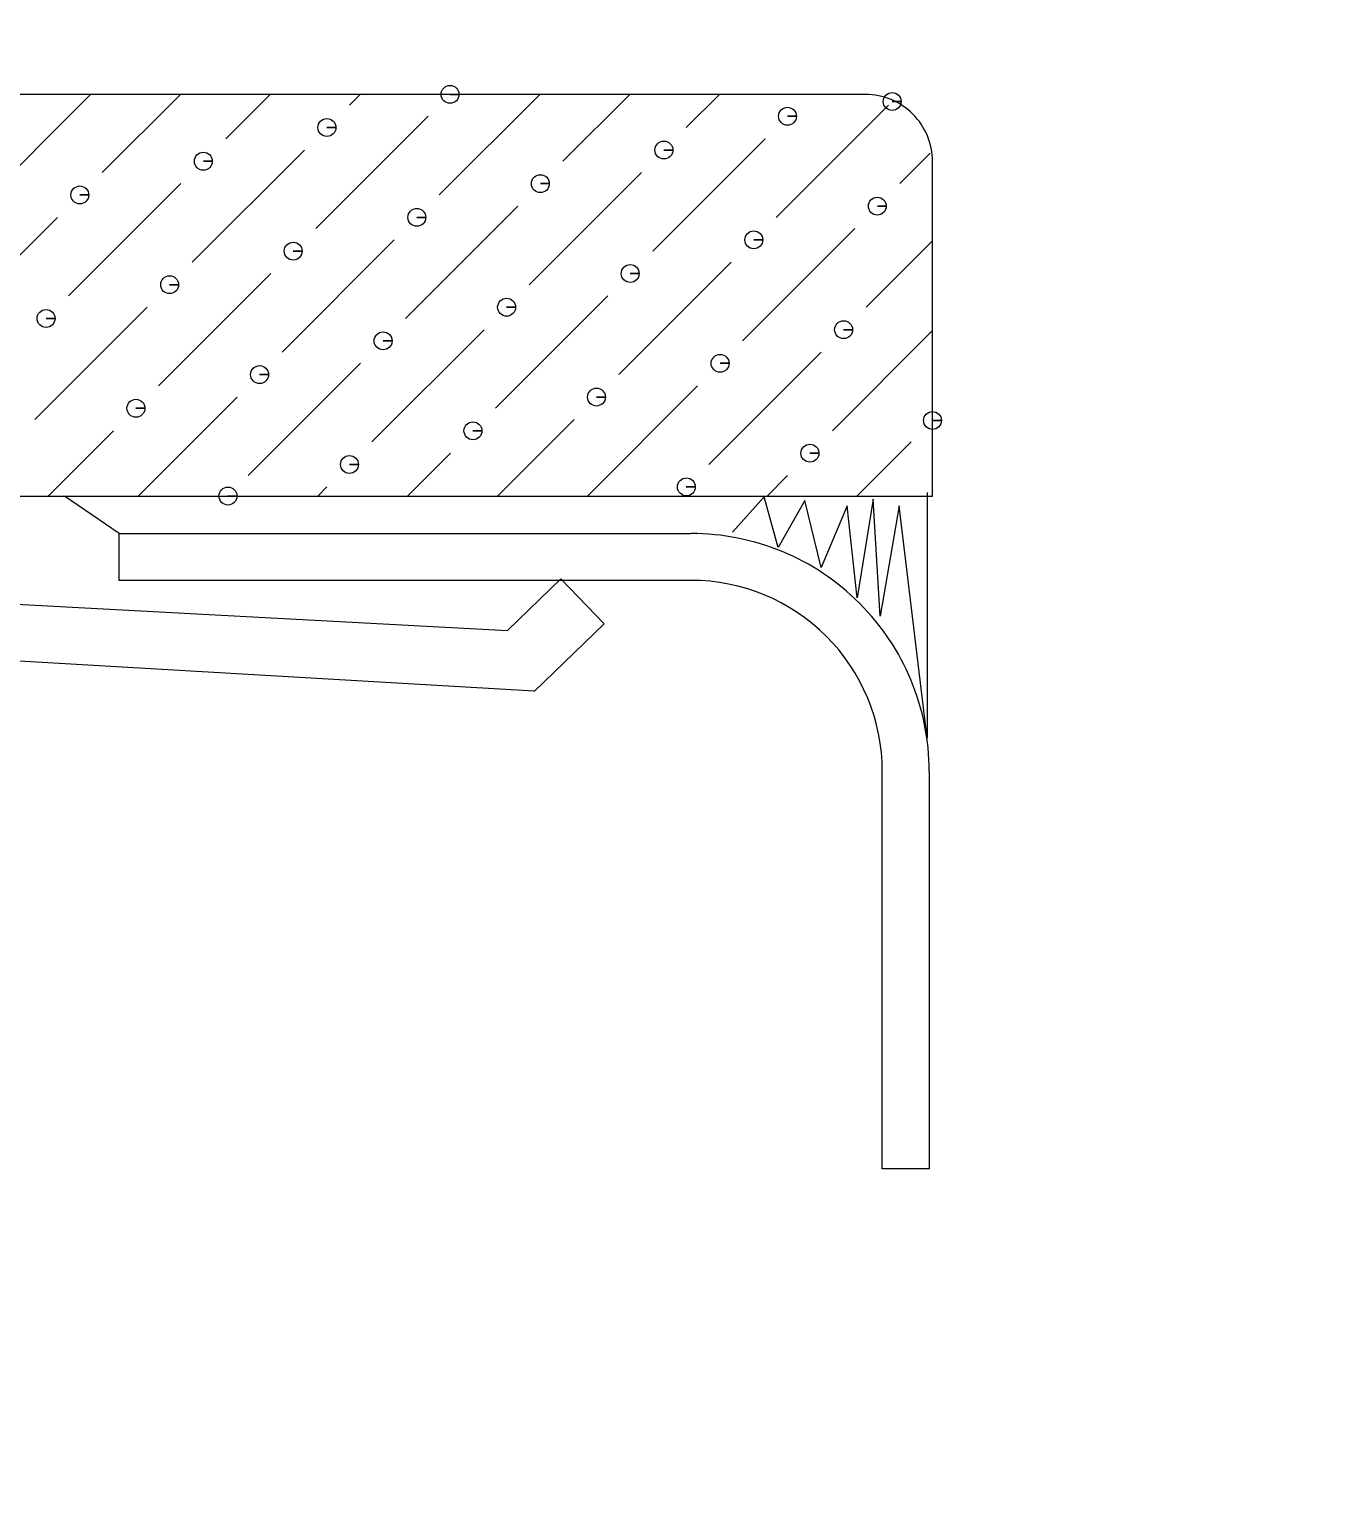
# Model space of a CAD drawing. Header units: millimetres. Extents: x 203 to 1207, y 243 to 948.
# Drawn here: x 785.17 to 805.22, y 443.45 to 466.11 of the extents above; entities that cross this region are included whole.
import ezdxf

# ---------------------------------------------------------------- set-up
doc = ezdxf.new("R2010")
doc.units = ezdxf.units.MM
doc.linetypes.add('ACAD_ISO02W100', pattern=[15, 12, -3])
for name, color, linetype, lineweight in [('尺寸標注', 1, 'Continuous', 30), ('文字', 3, 'Continuous', 30), ('細實線', 1, 'Continuous', 13), ('虚线', 2, 'ACAD_ISO02W100', 30)]:
    doc.layers.add(name, color=color, linetype=linetype, lineweight=lineweight)
doc.styles.add('DIM', font='txt.shx', dxfattribs={"width": 0.7, "bigfont": 'chineset.shx'})
doc.dimstyles.new('mm+in(开孔纸尺寸)', dxfattribs={"dimscale": 3, "dimtxt": 3.8, "dimasz": 2, "dimexe": 1.25, "dimexo": 0.625, "dimgap": 2, "dimtad": 1, "dimtxsty": 'DIM', "dimcen": 0, "dimclrd": 256, "dimclre": 256, "dimclrt": 3, "dimadec": 0, "dimazin": 0, "dimtfac": 1, "dimtmove": 0, "dimatfit": 1, "dimfxl": 1, "dimlwd": -1, "dimarcsym": 0})

# ---------------------------------------------------------------- blocks, each defined once
blk = doc.blocks.new('*D25')
at = {"layer": 'Defpoints', "color": 0}
for p in [(680.197, 787.495), (680.119, 420.795), (1068.456, 420.795)]:
    blk.add_point(p, dxfattribs=at)
at = {"layer": '尺寸標注', "lineweight": -2}
for p, q in [((682.072, 787.495), (1072.206, 787.495)), ((681.994, 420.795), (1072.206, 420.795))]:
    blk.add_line(p, q, dxfattribs=at)
at = {"layer": '尺寸標注'}
blk.add_line((1068.456, 781.495), (1068.456, 426.795), dxfattribs=at)
for points in [[(1069.456, 781.495), (1067.456, 781.495), (1068.456, 787.495)], [(1067.456, 426.795), (1069.456, 426.795), (1068.456, 420.795)]]:
    blk.add_solid(points, dxfattribs=at)
at = {"layer": '尺寸標注', "color": 3, "insert": (1055.806, 604.145), "char_height": 11.4, "attachment_point": 5, "rotation": 90, "style": 'DIM'}
blk.add_mtext('366,7mm [14 7/16"]', dxfattribs=at)
blk = doc.blocks.new('*D26')
at = {"layer": 'Defpoints', "color": 0}
for p in [(680.197, 781.145), (1018.529, 781.145), (680.197, 427.145)]:
    blk.add_point(p, dxfattribs=at)
at = {"layer": '尺寸標注', "lineweight": -2}
for p, q in [((682.072, 781.145), (1022.279, 781.145)), ((682.072, 427.145), (1022.279, 427.145))]:
    blk.add_line(p, q, dxfattribs=at)
at = {"layer": '尺寸標注'}
blk.add_line((1018.529, 433.145), (1018.529, 775.145), dxfattribs=at)
for points in [[(1019.529, 775.145), (1017.529, 775.145), (1018.529, 781.145)], [(1017.529, 433.145), (1019.529, 433.145), (1018.529, 427.145)]]:
    blk.add_solid(points, dxfattribs=at)
at = {"layer": '尺寸標注', "color": 3, "insert": (1006.829, 604.145), "char_height": 11.4, "attachment_point": 5, "rotation": 90, "style": 'DIM'}
blk.add_mtext('354mm [13 15/16"]', dxfattribs=at)
blk = doc.blocks.new('*D27')
at = {"layer": 'Defpoints', "color": 0}
for p in [(680.134, 774.795), (680.197, 433.495), (960.742, 433.495)]:
    blk.add_point(p, dxfattribs=at)
at = {"layer": '尺寸標注', "lineweight": -2}
for p, q in [((682.009, 774.795), (964.492, 774.795)), ((682.072, 433.495), (964.492, 433.495))]:
    blk.add_line(p, q, dxfattribs=at)
at = {"layer": '尺寸標注'}
blk.add_line((960.742, 768.795), (960.742, 439.495), dxfattribs=at)
for points in [[(961.742, 768.795), (959.742, 768.795), (960.742, 774.795)], [(959.742, 439.495), (961.742, 439.495), (960.742, 433.495)]]:
    blk.add_solid(points, dxfattribs=at)
at = {"layer": '尺寸標注', "color": 3, "insert": (948.092, 604.145), "char_height": 11.4, "attachment_point": 5, "rotation": 90, "style": 'DIM'}
blk.add_mtext('341,3mm [13 7/16"]', dxfattribs=at)

msp = doc.modelspace()

# ---------------------------------------------------------------- linework, layer by layer
msp.add_lwpolyline([(794.58, 783.869, 0.031702), (565.814, 783.869, 0.374009), (476.31, 695.471, 0.037922), (476.31, 512.82, 0.374009), (565.814, 424.422, 0.031702), (794.58, 424.422, 0.374009), (884.084, 512.82, 0.037922), (884.084, 695.471, 0.374009)], format="xyb", close=True)
at = {"layer": '文字'}
msp.add_lwpolyline([(793.776, 771.195, 0.031702), (566.618, 771.195, 0.374009), (488.974, 694.509, 0.037922), (488.974, 513.782, 0.374009), (566.618, 437.096, 0.031702), (793.776, 437.096, 0.374009), (871.42, 513.782, 0.037922), (871.42, 694.509, 0.374009)], format="xyb", close=True, dxfattribs=at)
at = {"layer": '細實線', "lineweight": 9}
for points, knots in [([(791.68, 465.107), (791.68, 465.107), (791.818, 465.107), (791.818, 465.107), (791.818, 465.107), (791.818, 465.183), (791.756, 465.245), (791.68, 465.245), (791.68, 465.245), (791.603, 465.245), (791.541, 465.183), (791.541, 465.107), (791.541, 465.107), (791.541, 465.03), (791.603, 464.968), (791.68, 464.968), (791.68, 464.968), (791.756, 464.968), (791.818, 465.03), (791.818, 465.107), (791.818, 465.107), (791.818, 465.107), (791.68, 465.107), (791.68, 465.107)], [0, 0, 0, 0, 0.142857, 0.142857, 0.142857, 0.142857, 0.285714, 0.285714, 0.285714, 0.285714, 0.428571, 0.428571, 0.428571, 0.428571, 0.571429, 0.571429, 0.571429, 0.571429, 0.714286, 0.714286, 0.714286, 0.714286, 1, 1, 1, 1]), ([(799.149, 464.068), (799.149, 464.343), (799.039, 464.607), (798.845, 464.801), (798.845, 464.801), (798.649, 464.996), (798.386, 465.106), (798.11, 465.106)], [0, 0, 0, 0, 0.333333, 0.333333, 0.333333, 0.333333, 1, 1, 1, 1]), ([(798.524, 464.996), (798.524, 464.996), (798.663, 464.996), (798.663, 464.996), (798.663, 464.996), (798.663, 465.072), (798.601, 465.135), (798.524, 465.135), (798.524, 465.135), (798.448, 465.135), (798.386, 465.072), (798.386, 464.996), (798.386, 464.996), (798.386, 464.919), (798.448, 464.857), (798.524, 464.857), (798.524, 464.857), (798.601, 464.857), (798.663, 464.919), (798.663, 464.996), (798.663, 464.996), (798.663, 464.996), (798.524, 464.996), (798.524, 464.996)], [0, 0, 0, 0, 0.142857, 0.142857, 0.142857, 0.142857, 0.285714, 0.285714, 0.285714, 0.285714, 0.428571, 0.428571, 0.428571, 0.428571, 0.571429, 0.571429, 0.571429, 0.571429, 0.714286, 0.714286, 0.714286, 0.714286, 1, 1, 1, 1]), ([(796.904, 464.767), (796.904, 464.767), (797.042, 464.767), (797.042, 464.767), (797.042, 464.767), (797.042, 464.843), (796.98, 464.906), (796.904, 464.906), (796.904, 464.906), (796.827, 464.906), (796.765, 464.843), (796.765, 464.767), (796.765, 464.767), (796.765, 464.69), (796.827, 464.628), (796.904, 464.628), (796.904, 464.628), (796.98, 464.628), (797.042, 464.69), (797.042, 464.767), (797.042, 464.767), (797.042, 464.767), (796.904, 464.767), (796.904, 464.767)], [0, 0, 0, 0, 0.142857, 0.142857, 0.142857, 0.142857, 0.285714, 0.285714, 0.285714, 0.285714, 0.428571, 0.428571, 0.428571, 0.428571, 0.571429, 0.571429, 0.571429, 0.571429, 0.714286, 0.714286, 0.714286, 0.714286, 1, 1, 1, 1]), ([(789.774, 464.593), (789.774, 464.593), (789.913, 464.593), (789.913, 464.593), (789.913, 464.593), (789.913, 464.669), (789.85, 464.732), (789.774, 464.732), (789.774, 464.732), (789.698, 464.732), (789.635, 464.669), (789.635, 464.593), (789.635, 464.593), (789.635, 464.516), (789.698, 464.454), (789.774, 464.454), (789.774, 464.454), (789.85, 464.454), (789.913, 464.516), (789.913, 464.593), (789.913, 464.593), (789.913, 464.593), (789.774, 464.593), (789.774, 464.593)], [0, 0, 0, 0, 0.142857, 0.142857, 0.142857, 0.142857, 0.285714, 0.285714, 0.285714, 0.285714, 0.428571, 0.428571, 0.428571, 0.428571, 0.571429, 0.571429, 0.571429, 0.571429, 0.714286, 0.714286, 0.714286, 0.714286, 1, 1, 1, 1]), ([(794.991, 464.244), (794.991, 464.244), (795.13, 464.244), (795.13, 464.244), (795.13, 464.244), (795.13, 464.321), (795.067, 464.383), (794.991, 464.383), (794.991, 464.383), (794.914, 464.383), (794.852, 464.321), (794.852, 464.244), (794.852, 464.244), (794.852, 464.168), (794.914, 464.106), (794.991, 464.106), (794.991, 464.106), (795.067, 464.106), (795.13, 464.168), (795.13, 464.244), (795.13, 464.244), (795.13, 464.244), (794.991, 464.244), (794.991, 464.244)], [0, 0, 0, 0, 0.142857, 0.142857, 0.142857, 0.142857, 0.285714, 0.285714, 0.285714, 0.285714, 0.428571, 0.428571, 0.428571, 0.428571, 0.571429, 0.571429, 0.571429, 0.571429, 0.714286, 0.714286, 0.714286, 0.714286, 1, 1, 1, 1]), ([(787.861, 464.071), (787.861, 464.071), (788, 464.071), (788, 464.071), (788, 464.071), (788, 464.148), (787.937, 464.21), (787.861, 464.21), (787.861, 464.21), (787.784, 464.21), (787.722, 464.148), (787.722, 464.071), (787.722, 464.071), (787.722, 463.995), (787.784, 463.932), (787.861, 463.932), (787.861, 463.932), (787.937, 463.932), (788, 463.995), (788, 464.071), (788, 464.071), (788, 464.071), (787.861, 464.071), (787.861, 464.071)], [0, 0, 0, 0, 0.142857, 0.142857, 0.142857, 0.142857, 0.285714, 0.285714, 0.285714, 0.285714, 0.428571, 0.428571, 0.428571, 0.428571, 0.571429, 0.571429, 0.571429, 0.571429, 0.714286, 0.714286, 0.714286, 0.714286, 1, 1, 1, 1]), ([(793.079, 463.724), (793.079, 463.724), (793.217, 463.724), (793.217, 463.724), (793.217, 463.724), (793.217, 463.8), (793.155, 463.863), (793.079, 463.863), (793.079, 463.863), (793.002, 463.863), (792.94, 463.8), (792.94, 463.724), (792.94, 463.724), (792.94, 463.647), (793.002, 463.585), (793.079, 463.585), (793.079, 463.585), (793.155, 463.585), (793.217, 463.647), (793.217, 463.724), (793.217, 463.724), (793.217, 463.724), (793.079, 463.724), (793.079, 463.724)], [0, 0, 0, 0, 0.142857, 0.142857, 0.142857, 0.142857, 0.285714, 0.285714, 0.285714, 0.285714, 0.428571, 0.428571, 0.428571, 0.428571, 0.571429, 0.571429, 0.571429, 0.571429, 0.714286, 0.714286, 0.714286, 0.714286, 1, 1, 1, 1]), ([(785.949, 463.55), (785.949, 463.55), (786.088, 463.55), (786.088, 463.55), (786.088, 463.55), (786.088, 463.626), (786.025, 463.688), (785.949, 463.688), (785.949, 463.688), (785.872, 463.688), (785.81, 463.626), (785.81, 463.55), (785.81, 463.55), (785.81, 463.473), (785.872, 463.411), (785.949, 463.411), (785.949, 463.411), (786.025, 463.411), (786.088, 463.473), (786.088, 463.55), (786.088, 463.55), (786.088, 463.55), (785.949, 463.55), (785.949, 463.55)], [0, 0, 0, 0, 0.142857, 0.142857, 0.142857, 0.142857, 0.285714, 0.285714, 0.285714, 0.285714, 0.428571, 0.428571, 0.428571, 0.428571, 0.571429, 0.571429, 0.571429, 0.571429, 0.714286, 0.714286, 0.714286, 0.714286, 1, 1, 1, 1]), ([(798.295, 463.375), (798.295, 463.375), (798.433, 463.375), (798.433, 463.375), (798.433, 463.375), (798.433, 463.452), (798.371, 463.514), (798.295, 463.514), (798.295, 463.514), (798.218, 463.514), (798.156, 463.452), (798.156, 463.375), (798.156, 463.375), (798.156, 463.299), (798.218, 463.237), (798.295, 463.237), (798.295, 463.237), (798.371, 463.237), (798.433, 463.299), (798.433, 463.375), (798.433, 463.375), (798.433, 463.375), (798.295, 463.375), (798.295, 463.375)], [0, 0, 0, 0, 0.142857, 0.142857, 0.142857, 0.142857, 0.285714, 0.285714, 0.285714, 0.285714, 0.428571, 0.428571, 0.428571, 0.428571, 0.571429, 0.571429, 0.571429, 0.571429, 0.714286, 0.714286, 0.714286, 0.714286, 1, 1, 1, 1]), ([(791.166, 463.202), (791.166, 463.202), (791.304, 463.202), (791.304, 463.202), (791.304, 463.202), (791.304, 463.279), (791.242, 463.341), (791.166, 463.341), (791.166, 463.341), (791.089, 463.341), (791.027, 463.279), (791.027, 463.202), (791.027, 463.202), (791.027, 463.126), (791.089, 463.064), (791.166, 463.064), (791.166, 463.064), (791.242, 463.064), (791.304, 463.126), (791.304, 463.202), (791.304, 463.202), (791.304, 463.202), (791.166, 463.202), (791.166, 463.202)], [0, 0, 0, 0, 0.142857, 0.142857, 0.142857, 0.142857, 0.285714, 0.285714, 0.285714, 0.285714, 0.428571, 0.428571, 0.428571, 0.428571, 0.571429, 0.571429, 0.571429, 0.571429, 0.714286, 0.714286, 0.714286, 0.714286, 1, 1, 1, 1]), ([(796.382, 462.854), (796.382, 462.854), (796.521, 462.854), (796.521, 462.854), (796.521, 462.854), (796.521, 462.93), (796.459, 462.993), (796.382, 462.993), (796.382, 462.993), (796.306, 462.993), (796.244, 462.93), (796.244, 462.854), (796.244, 462.854), (796.244, 462.777), (796.306, 462.715), (796.382, 462.715), (796.382, 462.715), (796.459, 462.715), (796.521, 462.777), (796.521, 462.854), (796.521, 462.854), (796.521, 462.854), (796.382, 462.854), (796.382, 462.854)], [0, 0, 0, 0, 0.142857, 0.142857, 0.142857, 0.142857, 0.285714, 0.285714, 0.285714, 0.285714, 0.428571, 0.428571, 0.428571, 0.428571, 0.571429, 0.571429, 0.571429, 0.571429, 0.714286, 0.714286, 0.714286, 0.714286, 1, 1, 1, 1]), ([(789.252, 462.68), (789.252, 462.68), (789.391, 462.68), (789.391, 462.68), (789.391, 462.68), (789.391, 462.756), (789.329, 462.818), (789.252, 462.818), (789.252, 462.818), (789.176, 462.818), (789.114, 462.756), (789.114, 462.68), (789.114, 462.68), (789.114, 462.603), (789.176, 462.541), (789.252, 462.541), (789.252, 462.541), (789.329, 462.541), (789.391, 462.603), (789.391, 462.68), (789.391, 462.68), (789.391, 462.68), (789.252, 462.68), (789.252, 462.68)], [0, 0, 0, 0, 0.142857, 0.142857, 0.142857, 0.142857, 0.285714, 0.285714, 0.285714, 0.285714, 0.428571, 0.428571, 0.428571, 0.428571, 0.571429, 0.571429, 0.571429, 0.571429, 0.714286, 0.714286, 0.714286, 0.714286, 1, 1, 1, 1]), ([(787.339, 462.159), (787.339, 462.159), (787.478, 462.159), (787.478, 462.159), (787.478, 462.159), (787.478, 462.236), (787.416, 462.298), (787.339, 462.298), (787.339, 462.298), (787.263, 462.298), (787.201, 462.236), (787.201, 462.159), (787.201, 462.159), (787.201, 462.083), (787.263, 462.021), (787.339, 462.021), (787.339, 462.021), (787.416, 462.021), (787.478, 462.083), (787.478, 462.159), (787.478, 462.159), (787.478, 462.159), (787.339, 462.159), (787.339, 462.159)], [0, 0, 0, 0, 0.142857, 0.142857, 0.142857, 0.142857, 0.285714, 0.285714, 0.285714, 0.285714, 0.428571, 0.428571, 0.428571, 0.428571, 0.571429, 0.571429, 0.571429, 0.571429, 0.714286, 0.714286, 0.714286, 0.714286, 1, 1, 1, 1]), ([(794.469, 462.332), (794.469, 462.332), (794.608, 462.332), (794.608, 462.332), (794.608, 462.332), (794.608, 462.409), (794.546, 462.471), (794.469, 462.471), (794.469, 462.471), (794.393, 462.471), (794.33, 462.409), (794.33, 462.332), (794.33, 462.332), (794.33, 462.256), (794.393, 462.194), (794.469, 462.194), (794.469, 462.194), (794.546, 462.194), (794.608, 462.256), (794.608, 462.332), (794.608, 462.332), (794.608, 462.332), (794.469, 462.332), (794.469, 462.332)], [0, 0, 0, 0, 0.142857, 0.142857, 0.142857, 0.142857, 0.285714, 0.285714, 0.285714, 0.285714, 0.428571, 0.428571, 0.428571, 0.428571, 0.571429, 0.571429, 0.571429, 0.571429, 0.714286, 0.714286, 0.714286, 0.714286, 1, 1, 1, 1]), ([(792.556, 461.811), (792.556, 461.811), (792.695, 461.811), (792.695, 461.811), (792.695, 461.811), (792.695, 461.887), (792.632, 461.949), (792.556, 461.949), (792.556, 461.949), (792.479, 461.949), (792.417, 461.887), (792.417, 461.811), (792.417, 461.811), (792.417, 461.734), (792.479, 461.672), (792.556, 461.672), (792.556, 461.672), (792.632, 461.672), (792.695, 461.734), (792.695, 461.811), (792.695, 461.811), (792.695, 461.811), (792.556, 461.811), (792.556, 461.811)], [0, 0, 0, 0, 0.142857, 0.142857, 0.142857, 0.142857, 0.285714, 0.285714, 0.285714, 0.285714, 0.428571, 0.428571, 0.428571, 0.428571, 0.571429, 0.571429, 0.571429, 0.571429, 0.714286, 0.714286, 0.714286, 0.714286, 1, 1, 1, 1]), ([(785.426, 461.637), (785.426, 461.637), (785.565, 461.637), (785.565, 461.637), (785.565, 461.637), (785.565, 461.713), (785.503, 461.775), (785.426, 461.775), (785.426, 461.775), (785.35, 461.775), (785.287, 461.713), (785.287, 461.637), (785.287, 461.637), (785.287, 461.56), (785.35, 461.498), (785.426, 461.498), (785.426, 461.498), (785.503, 461.498), (785.565, 461.56), (785.565, 461.637), (785.565, 461.637), (785.565, 461.637), (785.426, 461.637), (785.426, 461.637)], [0, 0, 0, 0, 0.142857, 0.142857, 0.142857, 0.142857, 0.285714, 0.285714, 0.285714, 0.285714, 0.428571, 0.428571, 0.428571, 0.428571, 0.571429, 0.571429, 0.571429, 0.571429, 0.714286, 0.714286, 0.714286, 0.714286, 1, 1, 1, 1]), ([(797.773, 461.463), (797.773, 461.463), (797.912, 461.463), (797.912, 461.463), (797.912, 461.463), (797.912, 461.539), (797.849, 461.601), (797.773, 461.601), (797.773, 461.601), (797.697, 461.601), (797.634, 461.539), (797.634, 461.463), (797.634, 461.463), (797.634, 461.386), (797.697, 461.324), (797.773, 461.324), (797.773, 461.324), (797.849, 461.324), (797.912, 461.386), (797.912, 461.463), (797.912, 461.463), (797.912, 461.463), (797.773, 461.463), (797.773, 461.463)], [0, 0, 0, 0, 0.142857, 0.142857, 0.142857, 0.142857, 0.285714, 0.285714, 0.285714, 0.285714, 0.428571, 0.428571, 0.428571, 0.428571, 0.571429, 0.571429, 0.571429, 0.571429, 0.714286, 0.714286, 0.714286, 0.714286, 1, 1, 1, 1]), ([(790.644, 461.289), (790.644, 461.289), (790.783, 461.289), (790.783, 461.289), (790.783, 461.289), (790.783, 461.366), (790.72, 461.428), (790.644, 461.428), (790.644, 461.428), (790.568, 461.428), (790.505, 461.366), (790.505, 461.289), (790.505, 461.289), (790.505, 461.213), (790.568, 461.151), (790.644, 461.151), (790.644, 461.151), (790.72, 461.151), (790.783, 461.213), (790.783, 461.289), (790.783, 461.289), (790.783, 461.289), (790.644, 461.289), (790.644, 461.289)], [0, 0, 0, 0, 0.142857, 0.142857, 0.142857, 0.142857, 0.285714, 0.285714, 0.285714, 0.285714, 0.428571, 0.428571, 0.428571, 0.428571, 0.571429, 0.571429, 0.571429, 0.571429, 0.714286, 0.714286, 0.714286, 0.714286, 1, 1, 1, 1]), ([(788.731, 460.768), (788.731, 460.768), (788.87, 460.768), (788.87, 460.768), (788.87, 460.768), (788.87, 460.844), (788.808, 460.906), (788.731, 460.906), (788.731, 460.906), (788.655, 460.906), (788.592, 460.844), (788.592, 460.768), (788.592, 460.768), (788.592, 460.691), (788.655, 460.629), (788.731, 460.629), (788.731, 460.629), (788.808, 460.629), (788.87, 460.691), (788.87, 460.768), (788.87, 460.768), (788.87, 460.768), (788.731, 460.768), (788.731, 460.768)], [0, 0, 0, 0, 0.142857, 0.142857, 0.142857, 0.142857, 0.285714, 0.285714, 0.285714, 0.285714, 0.428571, 0.428571, 0.428571, 0.428571, 0.571429, 0.571429, 0.571429, 0.571429, 0.714286, 0.714286, 0.714286, 0.714286, 1, 1, 1, 1]), ([(795.861, 460.942), (795.861, 460.942), (796, 460.942), (796, 460.942), (796, 460.942), (796, 461.018), (795.937, 461.081), (795.861, 461.081), (795.861, 461.081), (795.784, 461.081), (795.722, 461.018), (795.722, 460.942), (795.722, 460.942), (795.722, 460.866), (795.784, 460.803), (795.861, 460.803), (795.861, 460.803), (795.937, 460.803), (796, 460.866), (796, 460.942), (796, 460.942), (796, 460.942), (795.861, 460.942), (795.861, 460.942)], [0, 0, 0, 0, 0.142857, 0.142857, 0.142857, 0.142857, 0.285714, 0.285714, 0.285714, 0.285714, 0.428571, 0.428571, 0.428571, 0.428571, 0.571429, 0.571429, 0.571429, 0.571429, 0.714286, 0.714286, 0.714286, 0.714286, 1, 1, 1, 1]), ([(793.947, 460.419), (793.947, 460.419), (794.086, 460.419), (794.086, 460.419), (794.086, 460.419), (794.086, 460.496), (794.024, 460.558), (793.947, 460.558), (793.947, 460.558), (793.871, 460.558), (793.809, 460.496), (793.809, 460.419), (793.809, 460.419), (793.809, 460.343), (793.871, 460.281), (793.947, 460.281), (793.947, 460.281), (794.024, 460.281), (794.086, 460.343), (794.086, 460.419), (794.086, 460.419), (794.086, 460.419), (793.947, 460.419), (793.947, 460.419)], [0, 0, 0, 0, 0.142857, 0.142857, 0.142857, 0.142857, 0.285714, 0.285714, 0.285714, 0.285714, 0.428571, 0.428571, 0.428571, 0.428571, 0.571429, 0.571429, 0.571429, 0.571429, 0.714286, 0.714286, 0.714286, 0.714286, 1, 1, 1, 1]), ([(786.818, 460.246), (786.818, 460.246), (786.957, 460.246), (786.957, 460.246), (786.957, 460.246), (786.957, 460.323), (786.894, 460.385), (786.818, 460.385), (786.818, 460.385), (786.741, 460.385), (786.679, 460.323), (786.679, 460.246), (786.679, 460.246), (786.679, 460.17), (786.741, 460.107), (786.818, 460.107), (786.818, 460.107), (786.894, 460.107), (786.957, 460.17), (786.957, 460.246), (786.957, 460.246), (786.957, 460.246), (786.818, 460.246), (786.818, 460.246)], [0, 0, 0, 0, 0.142857, 0.142857, 0.142857, 0.142857, 0.285714, 0.285714, 0.285714, 0.285714, 0.428571, 0.428571, 0.428571, 0.428571, 0.571429, 0.571429, 0.571429, 0.571429, 0.714286, 0.714286, 0.714286, 0.714286, 1, 1, 1, 1]), ([(792.035, 459.898), (792.035, 459.898), (792.173, 459.898), (792.173, 459.898), (792.173, 459.898), (792.173, 459.974), (792.111, 460.036), (792.035, 460.036), (792.035, 460.036), (791.958, 460.036), (791.896, 459.974), (791.896, 459.898), (791.896, 459.898), (791.896, 459.821), (791.958, 459.759), (792.035, 459.759), (792.035, 459.759), (792.111, 459.759), (792.173, 459.821), (792.173, 459.898), (792.173, 459.898), (792.173, 459.898), (792.035, 459.898), (792.035, 459.898)], [0, 0, 0, 0, 0.142857, 0.142857, 0.142857, 0.142857, 0.285714, 0.285714, 0.285714, 0.285714, 0.428571, 0.428571, 0.428571, 0.428571, 0.571429, 0.571429, 0.571429, 0.571429, 0.714286, 0.714286, 0.714286, 0.714286, 1, 1, 1, 1]), ([(799.149, 460.057), (799.149, 460.057), (799.287, 460.057), (799.287, 460.057), (799.287, 460.057), (799.287, 460.134), (799.225, 460.196), (799.149, 460.196), (799.149, 460.196), (799.072, 460.196), (799.01, 460.134), (799.01, 460.057), (799.01, 460.057), (799.01, 459.981), (799.072, 459.919), (799.149, 459.919), (799.149, 459.919), (799.225, 459.919), (799.287, 459.981), (799.287, 460.057), (799.287, 460.057), (799.287, 460.057), (799.149, 460.057), (799.149, 460.057)], [0, 0, 0, 0, 0.142857, 0.142857, 0.142857, 0.142857, 0.285714, 0.285714, 0.285714, 0.285714, 0.428571, 0.428571, 0.428571, 0.428571, 0.571429, 0.571429, 0.571429, 0.571429, 0.714286, 0.714286, 0.714286, 0.714286, 1, 1, 1, 1]), ([(797.251, 459.55), (797.251, 459.55), (797.39, 459.55), (797.39, 459.55), (797.39, 459.55), (797.39, 459.627), (797.327, 459.689), (797.251, 459.689), (797.251, 459.689), (797.175, 459.689), (797.112, 459.627), (797.112, 459.55), (797.112, 459.55), (797.112, 459.474), (797.175, 459.412), (797.251, 459.412), (797.251, 459.412), (797.327, 459.412), (797.39, 459.474), (797.39, 459.55), (797.39, 459.55), (797.39, 459.55), (797.251, 459.55), (797.251, 459.55)], [0, 0, 0, 0, 0.142857, 0.142857, 0.142857, 0.142857, 0.285714, 0.285714, 0.285714, 0.285714, 0.428571, 0.428571, 0.428571, 0.428571, 0.571429, 0.571429, 0.571429, 0.571429, 0.714286, 0.714286, 0.714286, 0.714286, 1, 1, 1, 1]), ([(790.123, 459.376), (790.123, 459.376), (790.261, 459.376), (790.261, 459.376), (790.261, 459.376), (790.261, 459.452), (790.199, 459.515), (790.123, 459.515), (790.123, 459.515), (790.046, 459.515), (789.984, 459.452), (789.984, 459.376), (789.984, 459.376), (789.984, 459.3), (790.046, 459.237), (790.123, 459.237), (790.123, 459.237), (790.199, 459.237), (790.261, 459.3), (790.261, 459.376), (790.261, 459.376), (790.261, 459.376), (790.123, 459.376), (790.123, 459.376)], [0, 0, 0, 0, 0.142857, 0.142857, 0.142857, 0.142857, 0.285714, 0.285714, 0.285714, 0.285714, 0.428571, 0.428571, 0.428571, 0.428571, 0.571429, 0.571429, 0.571429, 0.571429, 0.714286, 0.714286, 0.714286, 0.714286, 1, 1, 1, 1]), ([(795.338, 459.029), (795.338, 459.029), (795.477, 459.029), (795.477, 459.029), (795.477, 459.029), (795.477, 459.105), (795.415, 459.168), (795.338, 459.168), (795.338, 459.168), (795.262, 459.168), (795.2, 459.105), (795.2, 459.029), (795.2, 459.029), (795.2, 458.952), (795.262, 458.89), (795.338, 458.89), (795.338, 458.89), (795.415, 458.89), (795.477, 458.952), (795.477, 459.029), (795.477, 459.029), (795.477, 459.029), (795.338, 459.029), (795.338, 459.029)], [0, 0, 0, 0, 0.142857, 0.142857, 0.142857, 0.142857, 0.285714, 0.285714, 0.285714, 0.285714, 0.428571, 0.428571, 0.428571, 0.428571, 0.571429, 0.571429, 0.571429, 0.571429, 0.714286, 0.714286, 0.714286, 0.714286, 1, 1, 1, 1]), ([(788.241, 458.887), (788.241, 458.887), (788.38, 458.887), (788.38, 458.887), (788.38, 458.887), (788.38, 458.963), (788.318, 459.026), (788.241, 459.026), (788.241, 459.026), (788.165, 459.026), (788.103, 458.963), (788.103, 458.887), (788.103, 458.887), (788.103, 458.811), (788.165, 458.748), (788.241, 458.748), (788.241, 458.748), (788.318, 458.748), (788.38, 458.811), (788.38, 458.887), (788.38, 458.887), (788.38, 458.887), (788.241, 458.887), (788.241, 458.887)], [0, 0, 0, 0, 0.142857, 0.142857, 0.142857, 0.142857, 0.285714, 0.285714, 0.285714, 0.285714, 0.428571, 0.428571, 0.428571, 0.428571, 0.571429, 0.571429, 0.571429, 0.571429, 0.714286, 0.714286, 0.714286, 0.714286, 1, 1, 1, 1]), ([(799.068, 458.943), (799.068, 458.943), (799.068, 455.136), (799.068, 455.136), (799.068, 455.136), (799.068, 455.136), (798.631, 458.734), (798.631, 458.734), (798.631, 458.734), (798.631, 458.734), (798.338, 457.027), (798.338, 457.027), (798.338, 457.027), (798.338, 457.027), (798.228, 458.839), (798.228, 458.839), (798.228, 458.839), (798.228, 458.839), (797.984, 457.312), (797.984, 457.312), (797.984, 457.312), (797.984, 457.312), (797.826, 458.734), (797.826, 458.734), (797.826, 458.734), (797.826, 458.734), (797.423, 457.78), (797.423, 457.78), (797.423, 457.78), (797.423, 457.78), (797.172, 458.82), (797.172, 458.82), (797.172, 458.82), (797.172, 458.82), (796.761, 458.089), (796.761, 458.089), (796.761, 458.089), (796.761, 458.089), (796.543, 458.877), (796.543, 458.877), (796.543, 458.877), (796.543, 458.877), (796.052, 458.329), (796.052, 458.329)], [0, 0, 0, 0, 0.083333, 0.083333, 0.083333, 0.083333, 0.166667, 0.166667, 0.166667, 0.166667, 0.25, 0.25, 0.25, 0.25, 0.333333, 0.333333, 0.333333, 0.333333, 0.416667, 0.416667, 0.416667, 0.416667, 0.5, 0.5, 0.5, 0.5, 0.583333, 0.583333, 0.583333, 0.583333, 0.666667, 0.666667, 0.666667, 0.666667, 0.75, 0.75, 0.75, 0.75, 0.833333, 0.833333, 0.833333, 0.833333, 1, 1, 1, 1]), ([(799.098, 454.623), (799.098, 455.601), (798.709, 456.537), (798.019, 457.229), (798.019, 457.229), (797.328, 457.919), (796.39, 458.307), (795.413, 458.307)], [0, 0, 0, 0, 0.333333, 0.333333, 0.333333, 0.333333, 1, 1, 1, 1]), ([(798.372, 454.623), (798.372, 455.408), (798.06, 456.16), (797.505, 456.716), (797.505, 456.716), (796.95, 457.271), (796.198, 457.581), (795.413, 457.581)], [0, 0, 0, 0, 0.333333, 0.333333, 0.333333, 0.333333, 1, 1, 1, 1])]:
    msp.add_open_spline(points, degree=3, knots=knots, dxfattribs=at)
for points in [[(798.11, 465.104), (798.11, 465.104), (770.095, 465.104), (770.095, 465.104)], [(784.384, 463.375), (784.384, 463.375), (786.114, 465.106), (786.114, 465.106)], [(786.296, 463.896), (786.296, 463.896), (787.506, 465.106), (787.506, 465.106)], [(788.209, 464.418), (788.209, 464.418), (788.897, 465.106), (788.897, 465.106)], [(790.123, 464.941), (790.123, 464.941), (790.288, 465.106), (790.288, 465.106)], [(791.513, 463.549), (791.513, 463.549), (793.07, 465.106), (793.07, 465.106)], [(793.426, 464.071), (793.426, 464.071), (794.462, 465.106), (794.462, 465.106)], [(795.338, 464.592), (795.338, 464.592), (795.852, 465.106), (795.852, 465.106)], [(789.6, 463.028), (789.6, 463.028), (791.339, 464.767), (791.339, 464.767)], [(796.73, 463.202), (796.73, 463.202), (798.468, 464.941), (798.468, 464.941)], [(794.817, 462.679), (794.817, 462.679), (796.556, 464.418), (796.556, 464.418)], [(787.688, 462.506), (787.688, 462.506), (789.427, 464.244), (789.427, 464.244)], [(798.643, 463.724), (798.643, 463.724), (799.115, 464.195), (799.115, 464.195)], [(792.905, 462.159), (792.905, 462.159), (794.644, 463.896), (794.644, 463.896)], [(799.148, 458.885), (799.148, 458.885), (799.148, 464.066), (799.148, 464.066)], [(785.775, 461.985), (785.775, 461.985), (787.514, 463.724), (787.514, 463.724)], [(783.862, 461.462), (783.862, 461.462), (785.601, 463.202), (785.601, 463.202)], [(790.991, 461.636), (790.991, 461.636), (792.73, 463.375), (792.73, 463.375)], [(796.208, 461.289), (796.208, 461.289), (797.947, 463.028), (797.947, 463.028)], [(789.079, 461.115), (789.079, 461.115), (790.817, 462.854), (790.817, 462.854)], [(798.12, 461.81), (798.12, 461.81), (799.149, 462.839), (799.149, 462.839)], [(794.295, 460.767), (794.295, 460.767), (796.034, 462.506), (796.034, 462.506)], [(787.166, 460.593), (787.166, 460.593), (788.905, 462.332), (788.905, 462.332)], [(785.253, 460.072), (785.253, 460.072), (786.992, 461.81), (786.992, 461.81)], [(792.382, 460.246), (792.382, 460.246), (794.121, 461.985), (794.121, 461.985)], [(790.47, 459.724), (790.47, 459.724), (792.209, 461.462), (792.209, 461.462)], [(797.6, 459.897), (797.6, 459.897), (799.149, 461.448), (799.149, 461.448)], [(788.557, 459.203), (788.557, 459.203), (790.296, 460.942), (790.296, 460.942)], [(795.686, 459.376), (795.686, 459.376), (797.425, 461.115), (797.425, 461.115)], [(793.806, 458.887), (793.806, 458.887), (795.512, 460.593), (795.512, 460.593)], [(786.85, 458.887), (786.85, 458.887), (788.382, 460.419), (788.382, 460.419)], [(792.415, 458.887), (792.415, 458.887), (793.599, 460.072), (793.599, 460.072)], [(785.46, 458.887), (785.46, 458.887), (786.471, 459.897), (786.471, 459.897)], [(791.024, 458.887), (791.024, 458.887), (791.687, 459.55), (791.687, 459.55)], [(797.979, 458.887), (797.979, 458.887), (798.817, 459.724), (798.817, 459.724)], [(796.588, 458.887), (796.588, 458.887), (796.904, 459.203), (796.904, 459.203)], [(770.561, 458.887), (770.561, 458.887), (799.148, 458.887), (799.148, 458.887)], [(786.556, 458.308), (786.556, 458.308), (785.711, 458.887), (785.711, 458.887)], [(789.632, 458.887), (789.632, 458.887), (789.774, 459.028), (789.774, 459.028)], [(786.555, 458.308), (786.555, 458.308), (795.406, 458.308), (795.406, 458.308)], [(786.556, 457.581), (786.556, 457.581), (786.556, 458.307), (786.556, 458.307)], [(773.033, 457.852), (773.033, 457.852), (792.567, 456.806), (792.567, 456.806)], [(795.406, 457.581), (795.406, 457.581), (786.555, 457.581), (786.555, 457.581)], [(792.568, 456.807), (792.568, 456.807), (793.397, 457.605), (793.397, 457.605)], [(793.396, 457.605), (793.396, 457.605), (794.067, 456.907), (794.067, 456.907)], [(792.982, 455.864), (792.982, 455.864), (772.516, 457.056), (772.516, 457.056)], [(794.067, 456.906), (794.067, 456.906), (792.984, 455.863), (792.984, 455.863)], [(798.371, 448.471), (798.371, 448.471), (798.371, 454.623), (798.371, 454.623)], [(799.097, 454.623), (799.097, 454.623), (799.097, 448.471), (799.097, 448.471)], [(799.102, 448.471), (799.102, 448.471), (798.377, 448.471), (798.377, 448.471)]]:
    msp.add_open_spline(points, degree=3, dxfattribs=at)
at = {"layer": '虚线'}
msp.add_lwpolyline([(794.178, 777.532, 0.031702), (566.216, 777.532, 0.374009), (482.642, 694.99, 0.037922), (482.642, 513.301, 0.374009), (566.216, 430.759, 0.031702), (794.178, 430.759, 0.374009), (877.752, 513.301, 0.037922), (877.752, 694.99, 0.374009)], format="xyb", close=True, dxfattribs=at)

# ---------------------------------------------------------------- dimensions: what is measured, and where the dimension line sits
at = {"layer": '尺寸標注'}
for base, p1, p2, picture, middle in [((1068.456, 420.795), (680.197, 787.495), (680.119, 420.795), '*D25', (1055.806, 604.145)), ((1018.529, 781.145), (680.197, 427.145), (680.197, 781.145), '*D26', (1006.829, 604.145)), ((960.742, 433.495), (680.134, 774.795), (680.197, 433.495), '*D27', (948.092, 604.145))]:
    dim = msp.add_linear_dim(base=base, p1=p1, p2=p2, angle=90, dimstyle='mm+in(开孔纸尺寸)', override={"dimpost": 'mm', "dimtofl": 0}, dxfattribs=at)
    dim.commit()
    dim.dimension.update_dxf_attribs({"geometry": picture, "text_midpoint": middle})

doc.saveas('drawing.dxf')
